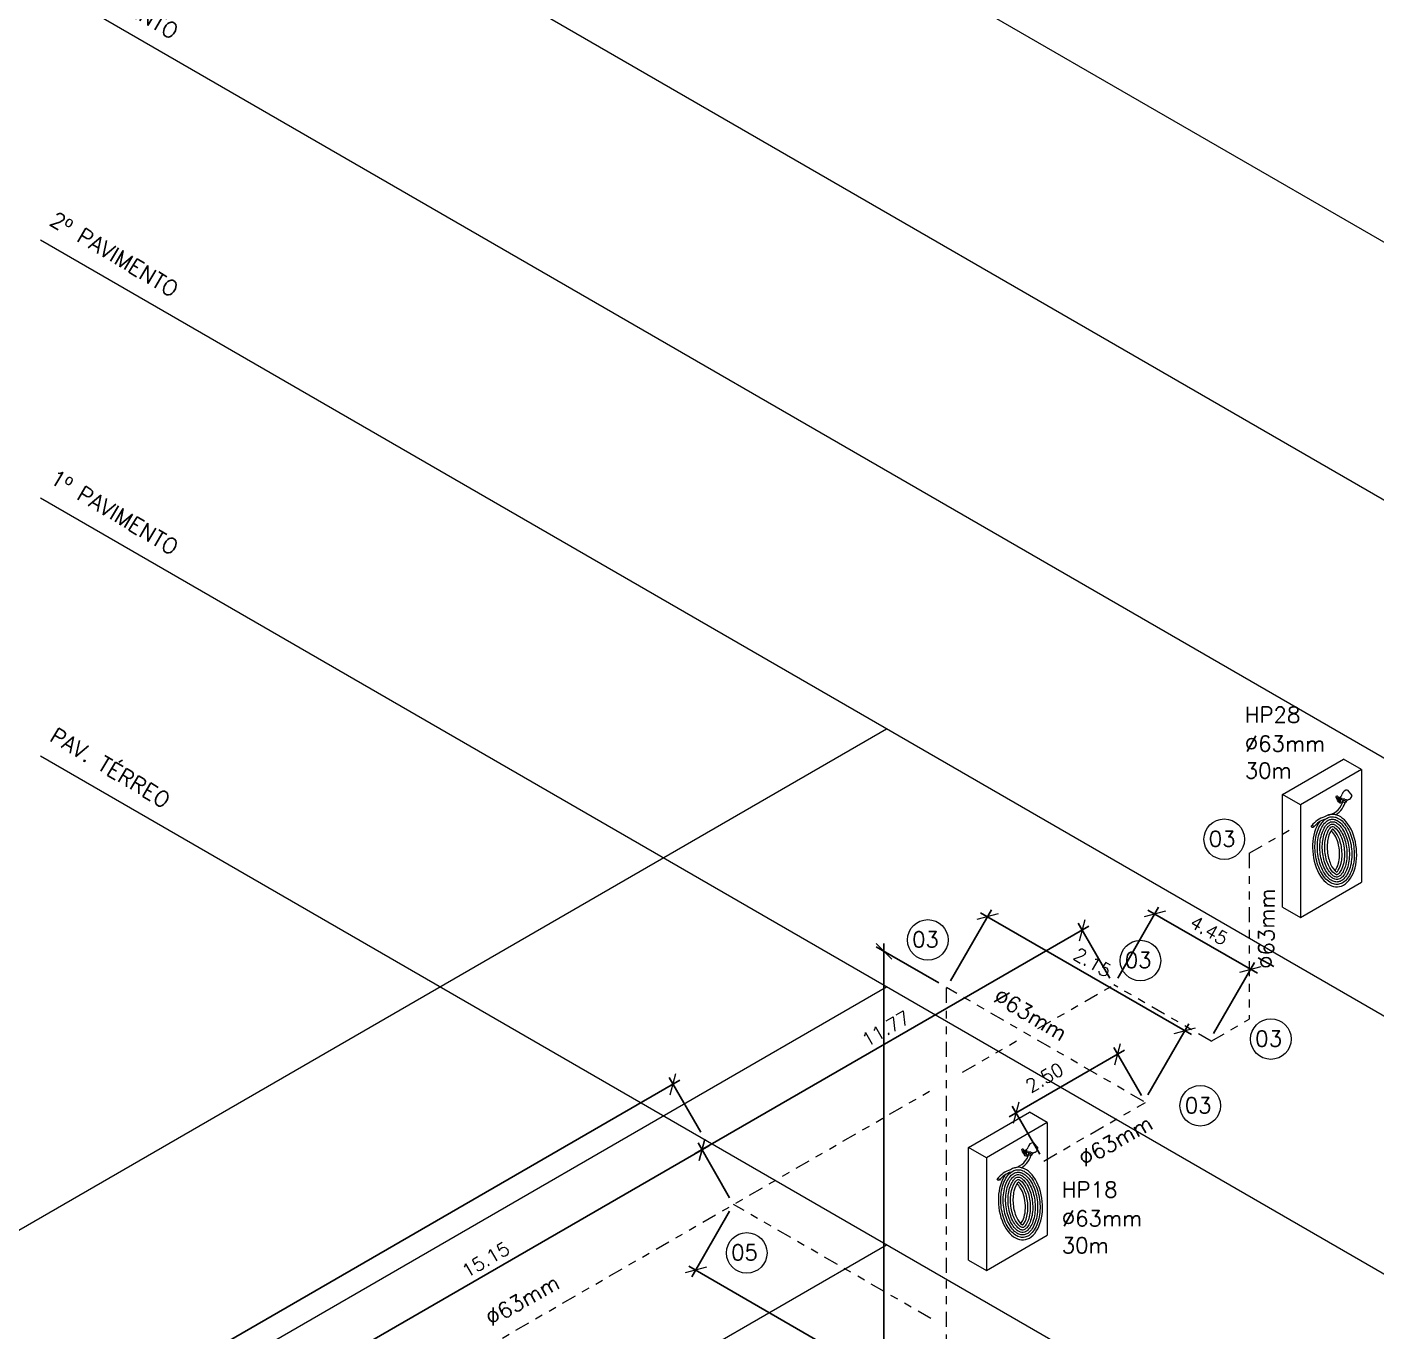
# Model space of a CAD drawing. Header units: millimetres. Extents: x 521 to 1055, y 261 to 520.
# Drawn here: x 952.87 to 970.14, y 349.47 to 366.15 of the extents above; entities that cross this region are included whole.
import ezdxf

# ---------------------------------------------------------------- set-up
doc = ezdxf.new("R2010")
doc.units = ezdxf.units.MM
doc.linetypes.add('CONTINU', pattern=[0])
doc.linetypes.add('DIVIDE2', pattern=[15.875, 6.35, -3.175, 0, -3.175, 0, -3.175])
doc.layers.add('0.1', color=8, linetype='Continuous', lineweight=13)
doc.styles.add('ROMANS', font='romans')
doc.dimstyles.new('Fares Eng - 50', dxfattribs={"dimscale": 2, "dimtxt": 0.085, "dimasz": 0.1, "dimexe": 0.05, "dimexo": 0.05, "dimgap": 0.04, "dimtad": 1, "dimzin": 4, "dimdsep": 46, "dimtxsty": 'ROMANS', "dimblk1": 'OBLIQUE', "dimblk2": 'OBLIQUE', "dimsah": 1, "dimcen": 0.05, "dimdle": 0.05, "dimclrd": 8, "dimclre": 8, "dimclrt": 8, "dimaunit": 1, "dimadec": 0, "dimazin": 0, "dimtfac": 1, "dimtix": 1, "dimtmove": 2, "dimatfit": 0, "dimldrblk": 'OPEN90', "dimfxl": 1, "dimtolj": 1, "dimtzin": 0, "dimarcsym": 0})

# ---------------------------------------------------------------- blocks, each defined once
blk = doc.blocks.new('_OBLIQUE')
at = {"color": 0, "linetype": 'ByBlock'}
blk.add_line((-0.5, -0.5), (0.5, 0.5), dxfattribs=at)
blk = doc.blocks.new('*D2291')
at = {"layer": '0.1', "color": 8, "linetype": 'CONTINU', "lineweight": -2, "transparency": 16777216}
for p, q in [((961.868, 350.999), (961.384, 350.16)), ((961.347, 350.296), (973.79, 343.113)), ((974.138, 343.915), (973.653, 343.076))]:
    blk.add_line(p, q, dxfattribs=at)
at = {"layer": 'DEFPOINTS', "color": 0, "linetype": 'CONTINU', "lineweight": -2, "transparency": 16777216}
for p in [(961.918, 351.085), (974.188, 344.002), (973.703, 343.163)]:
    blk.add_point(p, dxfattribs=at)
at = {"layer": '0.1', "color": 8, "linetype": 'CONTINU', "lineweight": -2, "transparency": 16777216, "xscale": 0.2, "yscale": 0.2, "zscale": 0.2}
for p, rotation in [((961.434, 350.246), 150.0000000000002), ((973.703, 343.163), 330.0000000000002)]:
    blk.add_blockref('_OBLIQUE', p, dxfattribs=dict(at, rotation=rotation))
at = {"layer": '0.1', "color": 8, "linetype": 'CONTINU', "lineweight": -2, "transparency": 16777216, "insert": (967.651, 346.847), "char_height": 0.17, "attachment_point": 5, "rotation": 330, "style": 'ROMANS'}
blk.add_mtext('\\A1;15.35', dxfattribs=at)
blk = doc.blocks.new('_Open90')
at = {"color": 0, "linetype": 'ByBlock', "lineweight": -2}
for p, q in [((0, 0), (-1, 0)), ((-0.5, 0.5), (0, 0)), ((0, 0), (-0.5, -0.5))]:
    blk.add_line(p, q, dxfattribs=at)
blk = doc.blocks.new('*D2292')
at = {"layer": '0.1', "color": 8, "linetype": 'CONTINU', "lineweight": -2, "transparency": 16777216}
for p, q in [((964.694, 353.948), (965.218, 354.855)), ((967.78, 353.26), (965.081, 354.818)), ((967.22, 352.49), (967.744, 353.397))]:
    blk.add_line(p, q, dxfattribs=at)
at = {"layer": 'DEFPOINTS', "color": 0, "linetype": 'CONTINU', "lineweight": -2, "transparency": 16777216}
for p in [(965.168, 354.768), (964.644, 353.862), (967.17, 352.403)]:
    blk.add_point(p, dxfattribs=at)
at = {"layer": '0.1', "color": 8, "linetype": 'CONTINU', "lineweight": -2, "transparency": 16777216, "xscale": 0.2, "yscale": 0.2, "zscale": 0.2}
for p, rotation in [((965.168, 354.768), 150.0000000000004), ((967.694, 353.31), 330.0000000000005)]:
    blk.add_blockref('_OBLIQUE', p, dxfattribs=dict(at, rotation=rotation))
at = {"layer": '0.1', "color": 8, "linetype": 'CONTINU', "lineweight": -2, "transparency": 16777216, "insert": (966.513, 354.182), "char_height": 0.17, "attachment_point": 5, "rotation": 330, "style": 'ROMANS'}
blk.add_mtext('\\A1;2.15', dxfattribs=at)
blk = doc.blocks.new('*D2293')
at = {"layer": '0.1', "color": 8, "linetype": 'CONTINU', "lineweight": -2, "transparency": 16777216}
for p, q in [((966.921, 353.059), (965.447, 352.208)), ((967.14, 352.478), (966.784, 353.095)), ((965.839, 351.727), (965.483, 352.344))]:
    blk.add_line(p, q, dxfattribs=at)
at = {"layer": 'DEFPOINTS', "color": 0, "linetype": 'CONTINU', "lineweight": -2, "transparency": 16777216}
for p in [(965.533, 352.258), (967.19, 352.392), (965.889, 351.641)]:
    blk.add_point(p, dxfattribs=at)
at = {"layer": '0.1', "color": 8, "linetype": 'CONTINU', "lineweight": -2, "transparency": 16777216, "xscale": 0.2, "yscale": 0.2, "zscale": 0.2}
for p, rotation in [((966.834, 353.009), 30.00000000000261), ((965.533, 352.258), 210.0000000000026)]:
    blk.add_blockref('_OBLIQUE', p, dxfattribs=dict(at, rotation=rotation))
at = {"layer": '0.1', "color": 8, "linetype": 'CONTINU', "lineweight": -2, "transparency": 16777216, "insert": (965.9, 352.709), "char_height": 0.17, "attachment_point": 5, "rotation": 30, "style": 'ROMANS'}
blk.add_mtext('\\A1;2.50', dxfattribs=at)
blk = doc.blocks.new('*D2294')
at = {"layer": '0.1', "color": 8, "linetype": 'CONTINU', "lineweight": -2, "transparency": 16777216}
for p, q in [((964.544, 353.919), (963.743, 354.382)), ((963.843, 354.424), (963.843, 343.669)), ((964.544, 343.365), (963.743, 343.827))]:
    blk.add_line(p, q, dxfattribs=at)
at = {"layer": 'DEFPOINTS', "color": 0, "linetype": 'CONTINU', "lineweight": -2, "transparency": 16777216}
for p in [(964.644, 353.862), (963.843, 343.769), (964.644, 343.307)]:
    blk.add_point(p, dxfattribs=at)
at = {"layer": '0.1', "color": 8, "linetype": 'CONTINU', "lineweight": -2, "transparency": 16777216, "xscale": 0.2, "yscale": 0.2, "zscale": 0.2}
for p, rotation in [((963.843, 354.324), 90), ((963.843, 343.769), 270)]:
    blk.add_blockref('_OBLIQUE', p, dxfattribs=dict(at, rotation=rotation))
at = {"layer": '0.1', "color": 8, "linetype": 'CONTINU', "lineweight": -2, "transparency": 16777216, "insert": (963.643, 348.156), "char_height": 0.17, "attachment_point": 5, "rotation": 90, "style": 'ROMANS'}
blk.add_mtext('\\A1;4.50', dxfattribs=at)
blk = doc.blocks.new('*D2305')
at = {"layer": '0.1', "color": 8, "linetype": 'CONTINU', "lineweight": -2, "transparency": 16777216}
for p, q in [((956.054, 348.634), (961.601, 351.836)), ((961.868, 351.172), (961.464, 351.873)), ((956.495, 348.07), (956.09, 348.77))]:
    blk.add_line(p, q, dxfattribs=at)
at = {"layer": 'DEFPOINTS', "color": 0, "linetype": 'CONTINU', "lineweight": -2, "transparency": 16777216}
for p in [(961.514, 351.786), (961.918, 351.085), (956.545, 347.983)]:
    blk.add_point(p, dxfattribs=at)
at = {"layer": '0.1', "color": 8, "linetype": 'CONTINU', "lineweight": -2, "transparency": 16777216, "xscale": 0.2, "yscale": 0.2, "zscale": 0.2}
for p, rotation in [((961.514, 351.786), 30.0000000000036), ((956.14, 348.684), 210.0000000000036)]:
    blk.add_blockref('_OBLIQUE', p, dxfattribs=dict(at, rotation=rotation))
at = {"layer": '0.1', "color": 8, "linetype": 'CONTINU', "lineweight": -2, "transparency": 16777216, "insert": (958.745, 350.378), "char_height": 0.17, "attachment_point": 5, "rotation": 30, "style": 'ROMANS'}
blk.add_mtext('\\A1;15.15', dxfattribs=at)
blk = doc.blocks.new('*D2310')
at = {"layer": '0.1', "color": 8, "linetype": 'CONTINU', "lineweight": -2, "transparency": 16777216}
for p, q in [((934.864, 337.452), (961.232, 352.675)), ((961.501, 352.009), (961.095, 352.712)), ((935.306, 336.886), (934.901, 337.588))]:
    blk.add_line(p, q, dxfattribs=at)
at = {"layer": 'DEFPOINTS', "color": 0, "linetype": 'CONTINU', "lineweight": -2, "transparency": 16777216}
for p in [(961.145, 352.625), (961.551, 351.923), (935.356, 336.799)]:
    blk.add_point(p, dxfattribs=at)
at = {"layer": '0.1', "color": 8, "linetype": 'CONTINU', "lineweight": -2, "transparency": 16777216, "xscale": 0.2, "yscale": 0.2, "zscale": 0.2}
for p, rotation in [((961.145, 352.625), 30.00000000000341), ((934.951, 337.502), 210.0000000000034)]:
    blk.add_blockref('_OBLIQUE', p, dxfattribs=dict(at, rotation=rotation))
at = {"layer": '0.1', "color": 8, "linetype": 'CONTINU', "lineweight": -2, "transparency": 16777216, "insert": (947.965, 345.206), "char_height": 0.17, "attachment_point": 5, "rotation": 30, "style": 'ROMANS'}
blk.add_mtext('\\A1;72.00', dxfattribs=at)
blk = doc.blocks.new('*D3648')
at = {"layer": '0.1', "color": 8, "linetype": 'CONTINU', "lineweight": -2, "transparency": 16777216}
for p, q in [((966.736, 353.982), (966.331, 354.683)), ((961.427, 351.736), (966.468, 354.646)), ((961.868, 351.172), (961.464, 351.873))]:
    blk.add_line(p, q, dxfattribs=at)
at = {"layer": 'DEFPOINTS', "color": 0, "linetype": 'CONTINU', "lineweight": -2, "transparency": 16777216}
for p in [(966.381, 354.596), (966.786, 353.895), (961.918, 351.085)]:
    blk.add_point(p, dxfattribs=at)
at = {"layer": '0.1', "color": 8, "linetype": 'CONTINU', "lineweight": -2, "transparency": 16777216, "xscale": 0.2, "yscale": 0.2, "zscale": 0.2}
for p, rotation in [((966.381, 354.596), 30.0000000000032), ((961.514, 351.786), 210.0000000000032)]:
    blk.add_blockref('_OBLIQUE', p, dxfattribs=dict(at, rotation=rotation))
at = {"layer": '0.1', "color": 8, "linetype": 'CONTINU', "lineweight": -2, "transparency": 16777216, "insert": (963.865, 353.334), "char_height": 0.17, "width": 0.65571, "attachment_point": 5, "rotation": 30, "style": 'ROMANS'}
blk.add_mtext('\\A1;11.77', dxfattribs=at)
blk = doc.blocks.new('*D3649')
at = {"layer": '0.1', "color": 8, "linetype": 'CONTINU', "lineweight": -2, "transparency": 16777216}
for p, q in [((966.836, 353.982), (967.359, 354.889)), ((968.623, 354.043), (967.223, 354.852)), ((968.063, 353.273), (968.587, 354.18))]:
    blk.add_line(p, q, dxfattribs=at)
at = {"layer": 'DEFPOINTS', "color": 0, "linetype": 'CONTINU', "lineweight": -2, "transparency": 16777216}
for p in [(967.309, 354.802), (966.786, 353.895), (968.013, 353.187)]:
    blk.add_point(p, dxfattribs=at)
at = {"layer": '0.1', "color": 8, "linetype": 'CONTINU', "lineweight": -2, "transparency": 16777216, "xscale": 0.2, "yscale": 0.2, "zscale": 0.2}
for p, rotation in [((967.309, 354.802), 150.0000000000069), ((968.537, 354.093), 330.000000000007)]:
    blk.add_blockref('_OBLIQUE', p, dxfattribs=dict(at, rotation=rotation))
at = {"layer": '0.1', "color": 8, "linetype": 'CONTINU', "lineweight": -2, "transparency": 16777216, "insert": (968.005, 354.591), "char_height": 0.17, "attachment_point": 5, "rotation": 330, "style": 'ROMANS'}
blk.add_mtext('\\A1;4.45', dxfattribs=at)

msp = doc.modelspace()

# ---------------------------------------------------------------- linework, layer by layer
at = {"layer": '0.1', "color": 8}
for p, q in [((980.60132, 357.41416), (953.04975, 373.32106)), ((980.60132, 354.11416), (953.04975, 370.02106)), ((980.60132, 350.81416), (953.04975, 366.72106)), ((980.60132, 347.51416), (953.04975, 363.42106)), ((980.60132, 344.21416), (953.04975, 360.12106)), ((937.06255, 341.68892), (963.87674, 357.1701)), ((980.60132, 340.91416), (953.04975, 356.82106)), ((968.946, 356.33041), (969.726, 356.78074)), ((969.95567, 356.64814), (969.726, 356.78074)), ((969.95567, 356.64814), (969.17567, 356.19781)), ((969.95567, 356.64814), (969.95567, 355.20708)), ((968.946, 354.88934), (968.946, 356.33041)), ((969.17567, 356.19781), (968.946, 356.33041)), ((969.65549, 356.27139), (969.63347, 356.29176)), ((969.66168, 356.27384), (969.65728, 356.30053)), ((969.66487, 356.25453), (969.66919, 356.22849)), ((969.67107, 356.2571), (969.69426, 356.23601)), ((969.67533, 356.27716), (969.68685, 356.28381)), ((969.67759, 356.27184), (969.69089, 356.2784)), ((969.71729, 356.29505), (969.717, 356.29488)), ((969.77839, 356.38721), (969.83406, 356.31912)), ((969.17567, 356.19781), (969.17567, 354.75674)), ((937.06255, 338.38892), (963.87674, 353.8701)), ((964.92447, 351.81534), (965.70447, 352.26568)), ((965.93414, 352.13308), (965.70447, 352.26568)), ((965.93414, 352.13308), (965.15414, 351.68274)), ((965.93414, 352.13308), (965.93414, 350.69201)), ((964.92447, 350.37428), (964.92447, 351.81534)), ((965.15414, 351.68274), (964.92447, 351.81534)), ((965.63396, 351.75633), (965.61194, 351.7767)), ((965.64015, 351.75877), (965.63575, 351.78547)), ((965.64335, 351.73946), (965.64766, 351.71343)), ((965.64954, 351.74204), (965.67273, 351.72095)), ((965.6538, 351.7621), (965.66532, 351.76875)), ((965.65606, 351.75678), (965.66936, 351.76333)), ((965.69576, 351.77999), (965.69547, 351.77982)), ((965.75686, 351.87215), (965.81253, 351.80406)), ((965.15414, 351.68274), (965.15414, 350.24168)), ((937.06255, 335.08892), (963.87674, 350.5701))]:
    msp.add_line(p, q, dxfattribs=at)
at = {"layer": '0.1', "color": 254, "linetype": 'DIVIDE2', "ltscale": 0.03}
for p, q in [((968.51873, 355.57797), (969.04432, 355.88142)), ((968.51873, 355.57797), (968.51873, 353.45527)), ((964.64434, 343.30682), (964.64434, 353.8617)), ((967.17019, 352.4034), (964.64434, 353.8617)), ((965.81517, 353.33513), (966.78572, 353.89548)), ((968.03346, 353.1751), (966.78572, 353.89548)), ((968.03346, 353.1751), (968.51873, 353.45527)), ((964.85076, 352.77833), (965.54167, 353.17723)), ((935.8107, 336.01204), (964.47594, 352.56193)), ((965.88939, 351.64068), (967.19032, 352.39178)), ((964.44434, 349.62708), (961.91848, 351.08538))]:
    msp.add_line(p, q, dxfattribs=at)
at = {"layer": '0.1', "color": 8}
for points in [[(968.946, 354.88934), (969.17567, 354.75674), (969.95567, 355.20708)], [(964.92447, 350.37428), (965.15414, 350.24168), (965.93414, 350.69201)]]:
    msp.add_lwpolyline(points, dxfattribs=at)
at = {"layer": '0.1', "color": 8, "linetype": 'Continuous'}
for centre in [(968.19927, 355.75732), (964.40481, 354.46981), (967.12572, 354.20551), (968.79582, 353.20155), (967.89244, 352.34886), (962.08694, 350.46598)]:
    msp.add_circle(centre, 0.25988, dxfattribs=at)
at = {"layer": '0.1', "color": 8}
for centre, radius, start, end in [((969.47668, 356.31329), 0.2529, 283.430662, 346.965841), ((969.47668, 356.31329), 0.2841, 301.516937, 346.965841), ((969.65021, 356.35303), 0.06296, 298.840108, 342.192501), ((969.68737, 356.27998), 0.00386, 335.764248, 97.703594), ((969.72802, 356.20858), 0.06296, 75.782358, 118.658075), ((969.77195, 356.32514), 0.0624, 84.083613, 172.046773), ((969.70473, 356.26246), 0.01657, 327.474934, 30.614343), ((969.77195, 356.32514), 0.0624, 242.85156, 354.461167), ((969.83805, 356.16916), 0.1065, 114.491805, 145.735823), ((969.58476, 355.72074), 0.33959, 107.213069, 141.647104), ((969.58476, 355.72074), 0.30839, 107.213069, 141.647104), ((965.45515, 351.79823), 0.2529, 283.430662, 346.965841), ((965.45515, 351.79823), 0.2841, 301.516937, 346.965841), ((965.62868, 351.83797), 0.06296, 298.840108, 342.192501), ((965.66584, 351.76492), 0.00386, 335.764248, 97.703594), ((965.70649, 351.69352), 0.06296, 75.782358, 118.658075), ((965.75042, 351.81008), 0.0624, 84.083613, 172.046773), ((965.6832, 351.74739), 0.01657, 327.474934, 30.614343), ((965.75042, 351.81008), 0.0624, 242.85156, 354.461167), ((965.81652, 351.65409), 0.1065, 114.491805, 145.735823), ((965.56323, 351.20568), 0.33959, 107.213069, 141.647104), ((965.56323, 351.20568), 0.30839, 107.213069, 141.647104)]:
    msp.add_arc(centre, radius, start, end, dxfattribs=at)
for centre, major_axis, ratio in [((969.66327, 356.26419), (-0.02838, 0.04733), 0.2938919), ((969.66327, 356.26419), (-0.00627, 0.01045), 0.44345476), ((969.68893, 356.28082), (0.00859, -0.01716), 0.25559172), ((969.73332, 356.2411), (-0.01677, 0.01086), 0.66520438), ((969.32799, 355.91954), (-0.0116, 0.0087), 0.82211734), ((965.64174, 351.74912), (-0.02838, 0.04733), 0.2938919), ((965.64174, 351.74912), (-0.00627, 0.01045), 0.44345476), ((965.6674, 351.76575), (0.00859, -0.01716), 0.25559172), ((965.71179, 351.72603), (-0.01677, 0.01086), 0.66520438), ((965.30646, 351.40448), (-0.0116, 0.0087), 0.82211734)]:
    msp.add_ellipse(centre, major_axis=major_axis, ratio=ratio, dxfattribs=at)
for centre in [(969.61172, 355.6121), (965.59019, 351.09703)]:
    msp.add_ellipse(centre, major_axis=(-0.0444, 0.46329), ratio=0.60251599, start_param=0.59697698, end_param=6.59329494, dxfattribs=at)
for points, knots in [([(969.5703, 356.04433), (969.55242, 356.04261), (969.53399, 356.03735), (969.49654, 356.01732), (969.47759, 356.00243), (969.4243, 355.94238), (969.39366, 355.87968), (969.36016, 355.73675), (969.35658, 355.66203), (969.37071, 355.51462), (969.38841, 355.44194), (969.44844, 355.30798), (969.49043, 355.25223), (969.55416, 355.20339), (969.57559, 355.19237), (969.61616, 355.17982), (969.63526, 355.17815), (969.67102, 355.18158), (969.68946, 355.18684), (969.72691, 355.20687), (969.74586, 355.22176), (969.79915, 355.28182), (969.82979, 355.34452), (969.86329, 355.48745), (969.86687, 355.56217), (969.85274, 355.70957), (969.83504, 355.78225), (969.775, 355.91622), (969.73302, 355.97196), (969.66929, 356.0208), (969.64786, 356.03182), (969.60729, 356.04438), (969.58819, 356.04604), (969.5703, 356.04433)], [0, 0, 0, 0, 0.26179939, 0.26179939, 0.52359878, 0.52359878, 1.04719755, 1.04719755, 1.57079633, 1.57079633, 2.0943951, 2.0943951, 2.61799388, 2.61799388, 2.87979327, 2.87979327, 3.14159265, 3.14159265, 3.40339204, 3.40339204, 3.66519143, 3.66519143, 4.1887902, 4.1887902, 4.71238898, 4.71238898, 5.23598776, 5.23598776, 5.75958653, 5.75958653, 6.02138592, 6.02138592, 6.28318531, 6.28318531, 6.28318531, 6.28318531]), ([(969.57328, 356.01327), (969.55941, 356.01194), (969.54518, 356.00796), (969.51478, 355.99169), (969.4987, 355.97922), (969.45208, 355.92668), (969.42316, 355.86881), (969.39141, 355.73337), (969.38793, 355.66198), (969.40147, 355.52063), (969.41868, 355.45069), (969.47512, 355.32475), (969.51463, 355.273), (969.57053, 355.23016), (969.58864, 355.221), (969.62156, 355.21081), (969.63629, 355.2096), (969.66404, 355.21226), (969.67826, 355.21624), (969.70867, 355.2325), (969.72474, 355.24498), (969.77137, 355.29751), (969.80029, 355.35538), (969.83203, 355.49082), (969.83552, 355.56222), (969.82197, 355.70357), (969.80477, 355.77351), (969.74833, 355.89945), (969.70882, 355.9512), (969.65292, 355.99404), (969.6348, 356.0032), (969.60189, 356.01338), (969.58715, 356.0146), (969.57328, 356.01327)], [0, 0, 0, 0, 0.26179939, 0.26179939, 0.52359878, 0.52359878, 1.04719755, 1.04719755, 1.57079633, 1.57079633, 2.0943951, 2.0943951, 2.61799388, 2.61799388, 2.87979327, 2.87979327, 3.14159265, 3.14159265, 3.40339204, 3.40339204, 3.66519143, 3.66519143, 4.1887902, 4.1887902, 4.71238898, 4.71238898, 5.23598776, 5.23598776, 5.75958653, 5.75958653, 6.02138592, 6.02138592, 6.28318531, 6.28318531, 6.28318531, 6.28318531]), ([(969.57626, 355.98221), (969.56626, 355.98125), (969.55635, 355.97855), (969.53304, 355.96608), (969.5198, 355.95598), (969.47989, 355.91101), (969.45265, 355.85794), (969.42267, 355.73001), (969.41927, 355.66195), (969.43224, 355.5266), (969.44899, 355.45935), (969.50175, 355.3416), (969.53885, 355.29374), (969.58688, 355.25693), (969.60172, 355.24961), (969.62692, 355.24181), (969.63719, 355.24103), (969.65719, 355.24294), (969.66709, 355.24565), (969.69041, 355.25812), (969.70365, 355.26821), (969.74355, 355.31318), (969.77079, 355.36626), (969.80078, 355.49419), (969.80417, 355.56224), (969.7912, 355.69759), (969.77446, 355.76484), (969.72169, 355.88259), (969.6846, 355.93045), (969.63656, 355.96726), (969.62172, 355.97459), (969.59652, 355.98239), (969.58625, 355.98317), (969.57626, 355.98221)], [0, 0, 0, 0, 0.26179939, 0.26179939, 0.52359878, 0.52359878, 1.04719755, 1.04719755, 1.57079633, 1.57079633, 2.0943951, 2.0943951, 2.61799388, 2.61799388, 2.87979327, 2.87979327, 3.14159265, 3.14159265, 3.40339204, 3.40339204, 3.66519143, 3.66519143, 4.1887902, 4.1887902, 4.71238898, 4.71238898, 5.23598776, 5.23598776, 5.75958653, 5.75958653, 6.02138592, 6.02138592, 6.28318531, 6.28318531, 6.28318531, 6.28318531]), ([(969.57923, 355.95115), (969.57283, 355.95054), (969.56748, 355.94912), (969.55134, 355.94049), (969.54087, 355.93272), (969.50776, 355.89542), (969.48215, 355.84705), (969.45393, 355.72665), (969.45062, 355.66195), (969.46302, 355.53255), (969.47934, 355.46791), (969.52834, 355.35856), (969.56312, 355.31445), (969.60322, 355.28372), (969.61486, 355.2782), (969.63224, 355.27282), (969.63781, 355.27243), (969.65061, 355.27365), (969.65597, 355.27508), (969.6721, 355.28371), (969.68258, 355.29147), (969.71568, 355.32878), (969.7413, 355.37715), (969.76952, 355.49754), (969.77283, 355.56224), (969.76043, 355.69164), (969.74411, 355.75629), (969.69511, 355.86563), (969.66033, 355.90974), (969.62023, 355.94047), (969.60859, 355.94599), (969.59121, 355.95137), (969.58563, 355.95177), (969.57923, 355.95115)], [0, 0, 0, 0, 0.26179939, 0.26179939, 0.52359878, 0.52359878, 1.04719755, 1.04719755, 1.57079633, 1.57079633, 2.0943951, 2.0943951, 2.61799388, 2.61799388, 2.87979327, 2.87979327, 3.14159265, 3.14159265, 3.40339204, 3.40339204, 3.66519143, 3.66519143, 4.1887902, 4.1887902, 4.71238898, 4.71238898, 5.23598776, 5.23598776, 5.75958653, 5.75958653, 6.02138592, 6.02138592, 6.28318531, 6.28318531, 6.28318531, 6.28318531]), ([(969.58221, 355.92009), (969.57872, 355.91976), (969.57849, 355.91963), (969.56976, 355.91495), (969.56186, 355.90937), (969.53578, 355.87998), (969.51164, 355.83615), (969.48519, 355.72331), (969.48196, 355.662), (969.49379, 355.53846), (969.50976, 355.47633), (969.55487, 355.37566), (969.58753, 355.33505), (969.61948, 355.31057), (969.62811, 355.30676), (969.63743, 355.30388), (969.63775, 355.30377), (969.64472, 355.30443), (969.64495, 355.30457), (969.65368, 355.30924), (969.66158, 355.31482), (969.68767, 355.34421), (969.71181, 355.38805), (969.73825, 355.50088), (969.74149, 355.5622), (969.72965, 355.68573), (969.71369, 355.74787), (969.66858, 355.84853), (969.63592, 355.88914), (969.60397, 355.91363), (969.59533, 355.91743), (969.58602, 355.92032), (969.58569, 355.92043), (969.58221, 355.92009)], [0, 0, 0, 0, 0.26179939, 0.26179939, 0.52359878, 0.52359878, 1.04719755, 1.04719755, 1.57079633, 1.57079633, 2.0943951, 2.0943951, 2.61799388, 2.61799388, 2.87979327, 2.87979327, 3.14159265, 3.14159265, 3.40339204, 3.40339204, 3.66519143, 3.66519143, 4.1887902, 4.1887902, 4.71238898, 4.71238898, 5.23598776, 5.23598776, 5.75958653, 5.75958653, 6.02138592, 6.02138592, 6.28318531, 6.28318531, 6.28318531, 6.28318531]), ([(969.58536, 355.88735), (969.58293, 355.88543), (969.5798, 355.88258), (969.56422, 355.86503), (969.54113, 355.82524), (969.51646, 355.71998), (969.51329, 355.6621), (969.52458, 355.54431), (969.54026, 355.48454), (969.5813, 355.39297), (969.61239, 355.35531), (969.6319, 355.34036), (969.63554, 355.33816), (969.63809, 355.33685)], [0.38300325, 0.38300325, 0.38300325, 0.38300325, 0.52359878, 0.52359878, 1.04719755, 1.04719755, 1.57079633, 1.57079633, 2.0943951, 2.0943951, 2.61799388, 2.61799388, 2.75703757, 2.75703757, 2.75703757, 2.75703757]), ([(969.63809, 355.33685), (969.64051, 355.33876), (969.64364, 355.34161), (969.65922, 355.35917), (969.68232, 355.39896), (969.70699, 355.50421), (969.71016, 355.5621), (969.69887, 355.67988), (969.68318, 355.73965), (969.64214, 355.83123), (969.61106, 355.86888), (969.59154, 355.88384), (969.5879, 355.88604), (969.58536, 355.88735)], [3.52459591, 3.52459591, 3.52459591, 3.52459591, 3.66519143, 3.66519143, 4.1887902, 4.1887902, 4.71238898, 4.71238898, 5.23598776, 5.23598776, 5.75958653, 5.75958653, 5.89863023, 5.89863023, 5.89863023, 5.89863023]), ([(969.61879, 355.36137), (969.62108, 355.36317), (969.63016, 355.372), (969.65403, 355.42055), (969.66556, 355.45641), (969.67673, 355.53406), (969.67751, 355.57556), (969.66945, 355.65997), (969.65996, 355.70256), (969.63472, 355.77584), (969.61815, 355.80577), (969.58481, 355.85056), (969.57304, 355.8586), (969.57107, 355.85961)], [3.52459591, 3.52459591, 3.52459591, 3.52459591, 3.92026829, 3.92026829, 4.31594068, 4.31594068, 4.71161307, 4.71161307, 5.10728545, 5.10728545, 5.50295784, 5.50295784, 5.89863023, 5.89863023, 5.89863023, 5.89863023]), ([(965.54877, 351.52926), (965.53089, 351.52755), (965.51246, 351.52229), (965.47501, 351.50225), (965.45606, 351.48737), (965.40277, 351.42731), (965.37213, 351.36461), (965.33863, 351.22168), (965.33505, 351.14696), (965.34918, 350.99956), (965.36688, 350.92688), (965.42691, 350.79291), (965.4689, 350.73717), (965.53263, 350.68833), (965.55406, 350.67731), (965.59463, 350.66475), (965.61373, 350.66309), (965.64949, 350.66652), (965.66793, 350.67178), (965.70538, 350.69181), (965.72433, 350.7067), (965.77762, 350.76675), (965.80826, 350.82945), (965.84176, 350.97238), (965.84534, 351.0471), (965.83121, 351.19451), (965.81351, 351.26719), (965.75347, 351.40115), (965.71149, 351.4569), (965.64776, 351.50574), (965.62633, 351.51676), (965.58576, 351.52931), (965.56666, 351.53097), (965.54877, 351.52926)], [0, 0, 0, 0, 0.26179939, 0.26179939, 0.52359878, 0.52359878, 1.04719755, 1.04719755, 1.57079633, 1.57079633, 2.0943951, 2.0943951, 2.61799388, 2.61799388, 2.87979327, 2.87979327, 3.14159265, 3.14159265, 3.40339204, 3.40339204, 3.66519143, 3.66519143, 4.1887902, 4.1887902, 4.71238898, 4.71238898, 5.23598776, 5.23598776, 5.75958653, 5.75958653, 6.02138592, 6.02138592, 6.28318531, 6.28318531, 6.28318531, 6.28318531]), ([(965.55175, 351.4982), (965.53788, 351.49687), (965.52365, 351.49289), (965.49325, 351.47663), (965.47717, 351.46415), (965.43055, 351.41162), (965.40163, 351.35375), (965.36988, 351.21831), (965.3664, 351.14691), (965.37994, 351.00556), (965.39715, 350.93562), (965.45359, 350.80968), (965.4931, 350.75793), (965.549, 350.71509), (965.56711, 350.70593), (965.60003, 350.69575), (965.61476, 350.69453), (965.64251, 350.69719), (965.65673, 350.70117), (965.68714, 350.71744), (965.70322, 350.72991), (965.74984, 350.78245), (965.77876, 350.84032), (965.81051, 350.97576), (965.81399, 351.04715), (965.80044, 351.1885), (965.78324, 351.25844), (965.7268, 351.38438), (965.68729, 351.43613), (965.63139, 351.47897), (965.61327, 351.48813), (965.58036, 351.49832), (965.56562, 351.49953), (965.55175, 351.4982)], [0, 0, 0, 0, 0.26179939, 0.26179939, 0.52359878, 0.52359878, 1.04719755, 1.04719755, 1.57079633, 1.57079633, 2.0943951, 2.0943951, 2.61799388, 2.61799388, 2.87979327, 2.87979327, 3.14159265, 3.14159265, 3.40339204, 3.40339204, 3.66519143, 3.66519143, 4.1887902, 4.1887902, 4.71238898, 4.71238898, 5.23598776, 5.23598776, 5.75958653, 5.75958653, 6.02138592, 6.02138592, 6.28318531, 6.28318531, 6.28318531, 6.28318531]), ([(965.55473, 351.46715), (965.54473, 351.46619), (965.53482, 351.46348), (965.51151, 351.45101), (965.49827, 351.44092), (965.45836, 351.39595), (965.43113, 351.34287), (965.40114, 351.21494), (965.39774, 351.14689), (965.41071, 351.01154), (965.42746, 350.94429), (965.48022, 350.82654), (965.51732, 350.77868), (965.56535, 350.74187), (965.58019, 350.73454), (965.60539, 350.72674), (965.61566, 350.72596), (965.63566, 350.72788), (965.64556, 350.73058), (965.66888, 350.74305), (965.68212, 350.75315), (965.72202, 350.79811), (965.74926, 350.85119), (965.77925, 350.97912), (965.78264, 351.04718), (965.76967, 351.18253), (965.75293, 351.24978), (965.70016, 351.36753), (965.66307, 351.41539), (965.61503, 351.4522), (965.60019, 351.45952), (965.57499, 351.46732), (965.56473, 351.4681), (965.55473, 351.46715)], [0, 0, 0, 0, 0.26179939, 0.26179939, 0.52359878, 0.52359878, 1.04719755, 1.04719755, 1.57079633, 1.57079633, 2.0943951, 2.0943951, 2.61799388, 2.61799388, 2.87979327, 2.87979327, 3.14159265, 3.14159265, 3.40339204, 3.40339204, 3.66519143, 3.66519143, 4.1887902, 4.1887902, 4.71238898, 4.71238898, 5.23598776, 5.23598776, 5.75958653, 5.75958653, 6.02138592, 6.02138592, 6.28318531, 6.28318531, 6.28318531, 6.28318531]), ([(965.5577, 351.43609), (965.5513, 351.43547), (965.54595, 351.43405), (965.52981, 351.42542), (965.51934, 351.41766), (965.48623, 351.38035), (965.46062, 351.33198), (965.4324, 351.21159), (965.42909, 351.14689), (965.44149, 351.01749), (965.45781, 350.95284), (965.50681, 350.8435), (965.54159, 350.79939), (965.58169, 350.76866), (965.59333, 350.76314), (965.61071, 350.75776), (965.61629, 350.75736), (965.62908, 350.75859), (965.63444, 350.76001), (965.65057, 350.76864), (965.66105, 350.77641), (965.69415, 350.81371), (965.71977, 350.86208), (965.74799, 350.98247), (965.7513, 351.04718), (965.7389, 351.17658), (965.72258, 351.24122), (965.67358, 351.35056), (965.6388, 351.39468), (965.5987, 351.42541), (965.58706, 351.43093), (965.56968, 351.43631), (965.5641, 351.4367), (965.5577, 351.43609)], [0, 0, 0, 0, 0.26179939, 0.26179939, 0.52359878, 0.52359878, 1.04719755, 1.04719755, 1.57079633, 1.57079633, 2.0943951, 2.0943951, 2.61799388, 2.61799388, 2.87979327, 2.87979327, 3.14159265, 3.14159265, 3.40339204, 3.40339204, 3.66519143, 3.66519143, 4.1887902, 4.1887902, 4.71238898, 4.71238898, 5.23598776, 5.23598776, 5.75958653, 5.75958653, 6.02138592, 6.02138592, 6.28318531, 6.28318531, 6.28318531, 6.28318531]), ([(965.56068, 351.40503), (965.5572, 351.4047), (965.55696, 351.40456), (965.54823, 351.39989), (965.54033, 351.39431), (965.51425, 351.36492), (965.49011, 351.32108), (965.46366, 351.20825), (965.46043, 351.14693), (965.47226, 351.0234), (965.48823, 350.96126), (965.53334, 350.8606), (965.566, 350.81999), (965.59795, 350.7955), (965.60658, 350.7917), (965.6159, 350.78881), (965.61622, 350.7887), (965.62319, 350.78937), (965.62342, 350.7895), (965.63215, 350.79417), (965.64005, 350.79976), (965.66614, 350.82915), (965.69028, 350.87298), (965.71673, 350.98582), (965.71996, 351.04713), (965.70812, 351.17067), (965.69216, 351.2328), (965.64705, 351.33347), (965.61439, 351.37408), (965.58244, 351.39856), (965.5738, 351.40237), (965.56449, 351.40525), (965.56416, 351.40536), (965.56068, 351.40503)], [0, 0, 0, 0, 0.26179939, 0.26179939, 0.52359878, 0.52359878, 1.04719755, 1.04719755, 1.57079633, 1.57079633, 2.0943951, 2.0943951, 2.61799388, 2.61799388, 2.87979327, 2.87979327, 3.14159265, 3.14159265, 3.40339204, 3.40339204, 3.66519143, 3.66519143, 4.1887902, 4.1887902, 4.71238898, 4.71238898, 5.23598776, 5.23598776, 5.75958653, 5.75958653, 6.02138592, 6.02138592, 6.28318531, 6.28318531, 6.28318531, 6.28318531]), ([(965.56383, 351.37228), (965.5614, 351.37037), (965.55827, 351.36752), (965.54269, 351.34996), (965.5196, 351.31017), (965.49493, 351.20492), (965.49176, 351.14703), (965.50305, 351.02925), (965.51873, 350.96948), (965.55977, 350.8779), (965.59086, 350.84025), (965.61037, 350.82529), (965.61401, 350.82309), (965.61656, 350.82178)], [0.38300325, 0.38300325, 0.38300325, 0.38300325, 0.52359878, 0.52359878, 1.04719755, 1.04719755, 1.57079633, 1.57079633, 2.0943951, 2.0943951, 2.61799388, 2.61799388, 2.75703757, 2.75703757, 2.75703757, 2.75703757]), ([(965.59726, 350.8463), (965.59955, 350.8481), (965.60864, 350.85694), (965.6325, 350.90549), (965.64403, 350.94135), (965.6552, 351.01899), (965.65598, 351.0605), (965.64792, 351.14491), (965.63843, 351.1875), (965.61319, 351.26077), (965.59662, 351.2907), (965.56329, 351.3355), (965.55151, 351.34353), (965.54954, 351.34454)], [3.52459591, 3.52459591, 3.52459591, 3.52459591, 3.92026829, 3.92026829, 4.31594068, 4.31594068, 4.71161307, 4.71161307, 5.10728545, 5.10728545, 5.50295784, 5.50295784, 5.89863023, 5.89863023, 5.89863023, 5.89863023]), ([(965.61656, 350.82178), (965.61899, 350.8237), (965.62211, 350.82655), (965.63769, 350.8441), (965.66079, 350.88389), (965.68546, 350.98915), (965.68863, 351.04703), (965.67734, 351.16481), (965.66165, 351.22459), (965.62061, 351.31616), (965.58953, 351.35382), (965.57001, 351.36877), (965.56637, 351.37097), (965.56383, 351.37228)], [3.52459591, 3.52459591, 3.52459591, 3.52459591, 3.66519143, 3.66519143, 4.1887902, 4.1887902, 4.71238898, 4.71238898, 5.23598776, 5.23598776, 5.75958653, 5.75958653, 5.89863023, 5.89863023, 5.89863023, 5.89863023])]:
    msp.add_open_spline(points, degree=3, knots=knots, dxfattribs=at)

# ---------------------------------------------------------------- texts
at = {"layer": '0.1', "color": 8, "linetype": 'Continuous', "style": 'ROMANS'}
for s, height, rotation, p in [('3º PAVIMENTO', 0.2000385, 329.179165, (953.14858, 366.92629, 52.87274)), ('2º PAVIMENTO', 0.2000385, 329.179165, (953.14858, 363.62629, 52.87274)), ('1º PAVIMENTO', 0.2000385, 329.179165, (953.14858, 360.32629, 52.87274)), ('PAV. TÉRREO', 0.2000385, 329.179165, (953.14858, 357.02629, 52.87274)), ('Ø63mm', 0.200038, 89.179165, (968.83208, 354.09843, 52.87274)), ('Ø63mm', 0.200038, 329.179165, (965.22764, 353.69219, 52.87274)), ('Ø63mm', 0.200038, 29.179165, (966.40758, 351.56307, 52.87274)), ('Ø63mm', 0.200038, 29.179165, (958.8158, 349.52311, 52.87274))]:
    msp.add_text(s, height=height, rotation=rotation, dxfattribs=at).set_placement(p)
for s, height, p in [('HP28', 0.200038, (968.462, 357.24944, 52.87274)), ('Ø63mm', 0.200038, (968.46225, 356.88046, 52.87274)), ('30m', 0.200038, (968.46225, 356.53606, 52.87274)), ('03', 0.2, (967.99959, 355.66305)), ('03', 0.2, (964.20513, 354.37554)), ('03', 0.2, (966.92604, 354.11124)), ('03', 0.2, (968.59614, 353.10728)), ('03', 0.2, (967.69277, 352.25459)), ('HP18', 0.200038, (966.11987, 351.17592, 52.87274)), ('Ø63mm', 0.200038, (966.12012, 350.80694, 52.87274)), ('05', 0.2, (961.88726, 350.37171)), ('30m', 0.200038, (966.12012, 350.46254, 52.87274))]:
    msp.add_text(s, height=height, dxfattribs=at).set_placement(p)

# ---------------------------------------------------------------- dimensions: what is measured, and where the dimension line sits
at = {"layer": '0.1', "color": 8, "linetype": 'CONTINU', "lineweight": -2}
for p1, p2, distance, text, picture, middle in [((967.17019, 352.4034), (964.64434, 353.8617), -1.04688, '2.15', '*D2292', (966.5132, 354.18207)), ((968.01333, 353.18672), (966.78572, 353.89548), -1.04688, '4.45', '*D3649', (968.00546, 354.59062)), ((961.91848, 351.08538), (966.78572, 353.89548), 0.80899, '11.77', '*D3648', (963.86511, 353.33392)), ((935.35621, 336.79925), (961.55059, 351.92258), 0.81099, '72.00', '*D2310', (947.9654, 345.20615)), ((956.54498, 347.98298), (961.91848, 351.08538), 0.80899, '15.15', '*D2305', (958.74474, 350.37768)), ((961.91848, 351.08538), (974.18776, 344.00171), -0.96887, '15.35', '*D2291', (967.65119, 346.84737))]:
    dim = msp.add_aligned_dim(p1=p1, p2=p2, distance=distance, text=text, dimstyle='Fares Eng - 50', dxfattribs=at)
    dim.commit()
    dim.dimension.update_dxf_attribs({"geometry": picture, "text_midpoint": middle})
for base, p1, p2, angle, text, picture, middle, dimtype in [((963.843, 343.76947), (964.64434, 353.8617), (964.64434, 343.30682), 90, '4.50', '*D2294', (963.643, 348.15649), 160), ((965.53317, 352.25768), (967.19032, 352.39178), (965.88939, 351.64068), 210, '2.50', '*D2293', (965.90024, 352.70863), 161)]:
    dim = msp.add_linear_dim(base=base, p1=p1, p2=p2, angle=angle, text=text, dimstyle='Fares Eng - 50', dxfattribs=at)
    dim.commit()
    dim.dimension.update_dxf_attribs({"geometry": picture, "text_midpoint": middle, "dimtype": dimtype})

doc.saveas('drawing.dxf')
